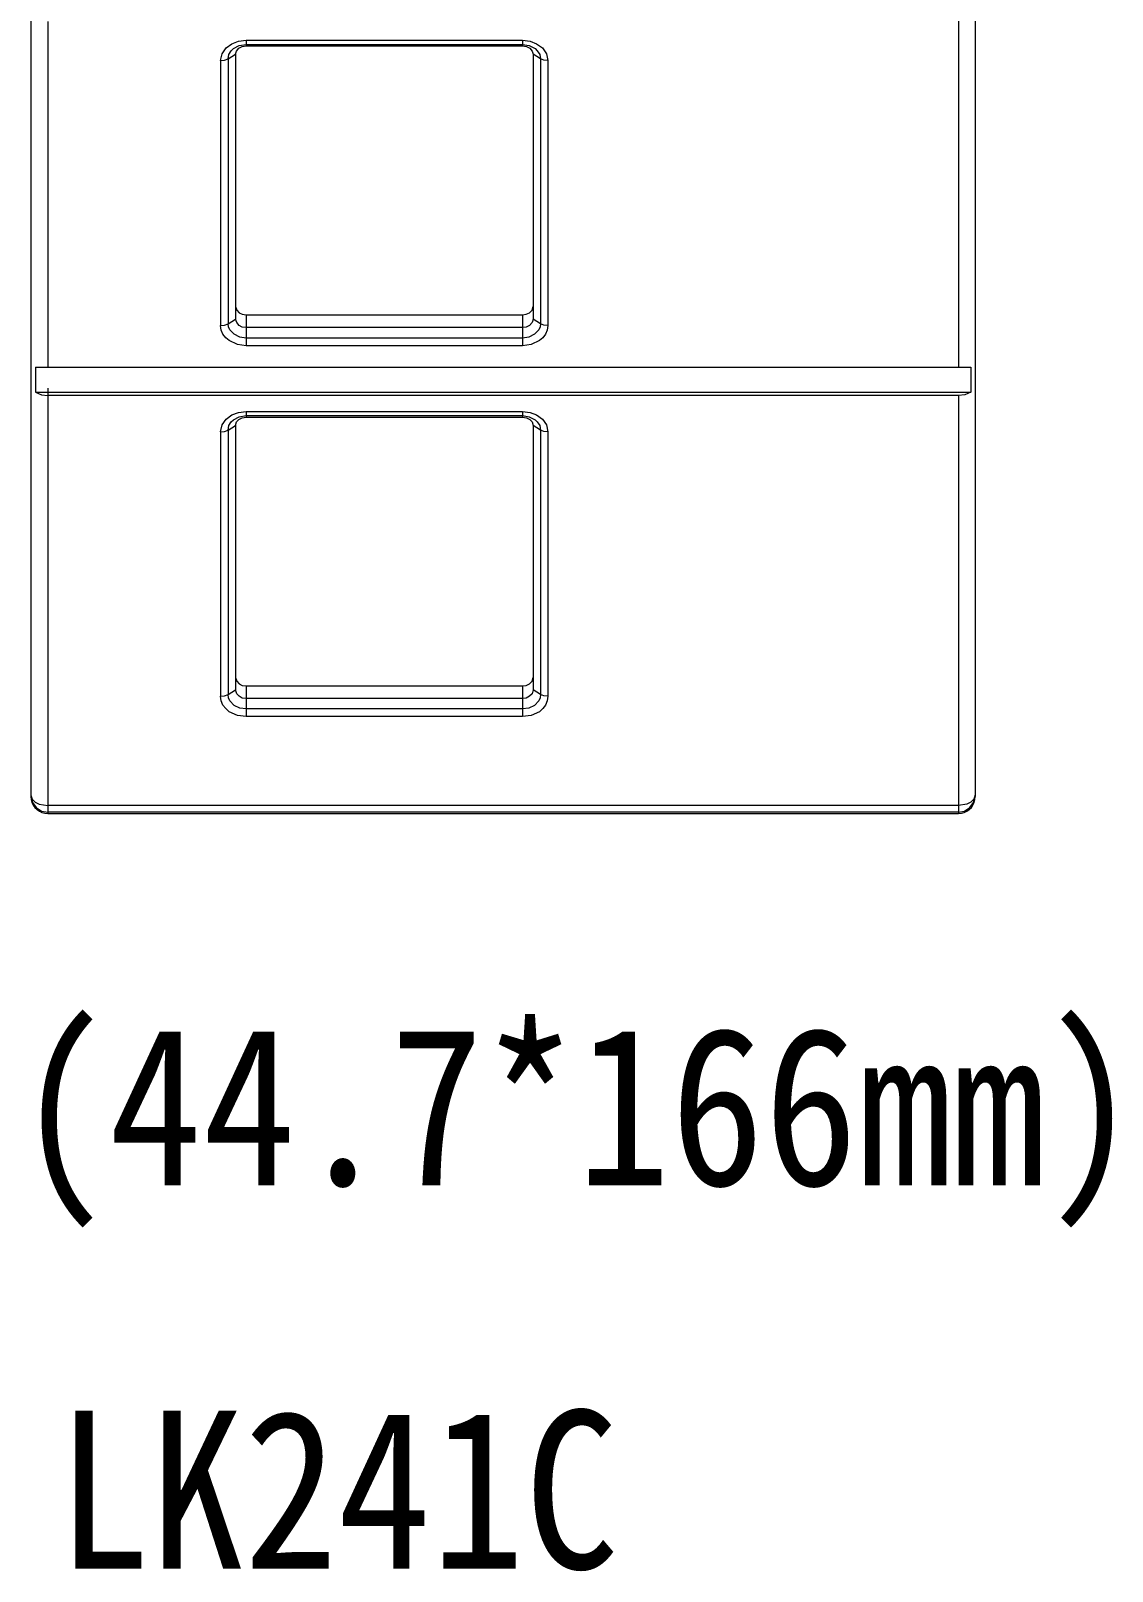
# Model space of a CAD drawing. Header units: millimetres. Extents: x 33157 to 59611, y -29750 to 1750.
# Drawn here: x 53947.7 to 53999, y -3244.8 to -3171.7 of the extents above; entities that cross this region are included whole.
import ezdxf

# ---------------------------------------------------------------- set-up
doc = ezdxf.new("R2010")
doc.units = ezdxf.units.MM
doc.layers.get('0').update_dxf_attribs({"lineweight": 18})
doc.styles.add('STYLE1', font='')
doc.styles.get('STYLE1').set_extended_font_data('宋体')

msp = doc.modelspace()

# ---------------------------------------------------------------- linework, layer by layer
at = {"lineweight": 9}
for p, q in [((53947.74, -3043.278), (53947.74, -3208)), ((53992.521, -3169.399), (53992.521, -3208)), ((53948.543, -3171.233), (53948.543, -3187.627)), ((53991.717, -3170.732), (53991.717, -3187.627)), ((53957.451, -3172.79), (53957.451, -3185.356)), ((53957.95, -3172.124), (53957.95, -3172.39)), ((53971.054, -3172.124), (53971.054, -3172.39)), ((53971.553, -3172.79), (53971.553, -3185.356)), ((53956.735, -3173.089), (53956.735, -3185.656)), ((53957.101, -3173.006), (53957.101, -3185.573)), ((53971.903, -3173.006), (53971.903, -3185.573)), ((53972.253, -3173.089), (53972.253, -3185.656)), ((53957.95, -3185.157), (53957.95, -3186.621)), ((53971.054, -3185.157), (53971.054, -3186.621)), ((53947.957, -3187.627), (53947.957, -3188.827)), ((53992.303, -3187.627), (53992.303, -3188.827)), ((53948.543, -3188.635), (53948.543, -3208.425)), ((53948.543, -3188.979), (53948.543, -3208.803)), ((53991.717, -3188.979), (53991.717, -3208.803)), ((53957.95, -3189.734), (53957.95, -3190)), ((53971.054, -3189.734), (53971.054, -3190)), ((53956.735, -3190.699), (53956.735, -3203.249)), ((53957.101, -3190.616), (53957.101, -3203.166)), ((53957.451, -3190.4), (53957.451, -3202.949)), ((53971.553, -3190.4), (53971.553, -3202.949)), ((53971.903, -3190.616), (53971.903, -3203.166)), ((53972.253, -3190.699), (53972.253, -3203.249)), ((53957.95, -3202.75), (53957.95, -3204.214)), ((53971.054, -3202.75), (53971.054, -3204.214))]:
    msp.add_line(p, q, dxfattribs=at)
for points, knots in [([(53956.735, -3173.089), (53956.735, -3173.089), (53956.818, -3172.773), (53956.818, -3172.773), (53956.818, -3172.773), (53957.001, -3172.49), (53957.001, -3172.49), (53957.001, -3172.49), (53957.268, -3172.29), (53957.268, -3172.29), (53957.268, -3172.29), (53957.584, -3172.174), (53957.584, -3172.174)], [0, 0, 0, 0, 153908.951497, 153908.951497, 153908.951497, 307817.902994, 307817.902994, 307817.902994, 461726.854492, 461726.854492, 461726.854492, 615635.805989, 615635.805989, 615635.805989, 615635.805989]), ([(53957.101, -3173.006), (53957.101, -3173.006), (53957.134, -3172.806), (53957.134, -3172.806), (53957.134, -3172.806), (53957.234, -3172.623), (53957.234, -3172.623)], [0, 0, 0, 0, 173571.753556, 173571.753556, 173571.753556, 347143.507111, 347143.507111, 347143.507111, 347143.507111]), ([(53957.451, -3172.79), (53957.451, -3172.79), (53957.484, -3172.64), (53957.484, -3172.64), (53957.484, -3172.64), (53957.601, -3172.507), (53957.601, -3172.507)], [0, 0, 0, 0, 173572.614716, 173572.614716, 173572.614716, 347145.229433, 347145.229433, 347145.229433, 347145.229433]), ([(53957.601, -3172.507), (53957.601, -3172.507), (53957.767, -3172.424), (53957.767, -3172.424), (53957.767, -3172.424), (53957.95, -3172.39), (53957.95, -3172.39)], [0, 0, 0, 0, 173573.041063, 173573.041063, 173573.041063, 347146.082125, 347146.082125, 347146.082125, 347146.082125]), ([(53971.054, -3172.39), (53971.054, -3172.39), (53971.237, -3172.424), (53971.237, -3172.424), (53971.237, -3172.424), (53971.404, -3172.507), (53971.404, -3172.507)], [0, 0, 0, 0, 173614.97148, 173614.97148, 173614.97148, 347229.94296, 347229.94296, 347229.94296, 347229.94296]), ([(53971.404, -3172.507), (53971.404, -3172.507), (53971.504, -3172.64), (53971.504, -3172.64), (53971.504, -3172.64), (53971.553, -3172.79), (53971.553, -3172.79)], [0, 0, 0, 0, 173616.117529, 173616.117529, 173616.117529, 347232.235058, 347232.235058, 347232.235058, 347232.235058]), ([(53971.42, -3172.174), (53971.42, -3172.174), (53971.72, -3172.29), (53971.72, -3172.29), (53971.72, -3172.29), (53972.003, -3172.49), (53972.003, -3172.49), (53972.003, -3172.49), (53972.186, -3172.773), (53972.186, -3172.773), (53972.186, -3172.773), (53972.253, -3173.089), (53972.253, -3173.089)], [0, 0, 0, 0, 153949.830146, 153949.830146, 153949.830146, 307899.660292, 307899.660292, 307899.660292, 461849.490438, 461849.490438, 461849.490438, 615799.320585, 615799.320585, 615799.320585, 615799.320585]), ([(53971.753, -3172.623), (53971.753, -3172.623), (53971.87, -3172.806), (53971.87, -3172.806), (53971.87, -3172.806), (53971.903, -3173.006), (53971.903, -3173.006)], [0, 0, 0, 0, 173617.439244, 173617.439244, 173617.439244, 347234.878487, 347234.878487, 347234.878487, 347234.878487]), ([(53956.735, -3173.089), (53956.735, -3173.089), (53956.918, -3173.073), (53956.918, -3173.073), (53956.918, -3173.073), (53957.101, -3173.006), (53957.101, -3173.006)], [0, 0, 0, 0, 173571.433725, 173571.433725, 173571.433725, 347142.867449, 347142.867449, 347142.867449, 347142.867449]), ([(53972.253, -3173.089), (53972.253, -3173.089), (53972.069, -3173.073), (53972.069, -3173.073), (53972.069, -3173.073), (53971.903, -3173.006), (53971.903, -3173.006)], [0, 0, 0, 0, 173618.654392, 173618.654392, 173618.654392, 347237.308783, 347237.308783, 347237.308783, 347237.308783]), ([(53957.451, -3184.757), (53957.451, -3184.757), (53957.501, -3184.923), (53957.501, -3184.923), (53957.501, -3184.923), (53957.617, -3185.057), (53957.617, -3185.057), (53957.617, -3185.057), (53957.767, -3185.123), (53957.767, -3185.123), (53957.767, -3185.123), (53957.95, -3185.157), (53957.95, -3185.157)], [0, 0, 0, 0, 153929.402381, 153929.402381, 153929.402381, 307858.804762, 307858.804762, 307858.804762, 461788.207142, 461788.207142, 461788.207142, 615717.609523, 615717.609523, 615717.609523, 615717.609523]), ([(53971.054, -3185.157), (53971.054, -3185.157), (53971.22, -3185.123), (53971.22, -3185.123), (53971.22, -3185.123), (53971.387, -3185.057), (53971.387, -3185.057), (53971.387, -3185.057), (53971.504, -3184.923), (53971.504, -3184.923), (53971.504, -3184.923), (53971.553, -3184.757), (53971.553, -3184.757)], [0, 0, 0, 0, 153967.463135, 153967.463135, 153967.463135, 307934.92627, 307934.92627, 307934.92627, 461902.389405, 461902.389405, 461902.389405, 615869.85254, 615869.85254, 615869.85254, 615869.85254]), ([(53956.735, -3185.656), (53956.735, -3185.656), (53956.918, -3185.639), (53956.918, -3185.639), (53956.918, -3185.639), (53957.101, -3185.573), (53957.101, -3185.573)], [0, 0, 0, 0, 173592.631116, 173592.631116, 173592.631116, 347185.262233, 347185.262233, 347185.262233, 347185.262233]), ([(53957.95, -3186.621), (53957.95, -3186.621), (53957.534, -3186.555), (53957.534, -3186.555), (53957.534, -3186.555), (53957.151, -3186.372), (53957.151, -3186.372), (53957.151, -3186.372), (53956.985, -3186.238), (53956.985, -3186.238), (53956.985, -3186.238), (53956.851, -3186.072), (53956.851, -3186.072), (53956.851, -3186.072), (53956.768, -3185.872), (53956.768, -3185.872), (53956.768, -3185.872), (53956.735, -3185.656), (53956.735, -3185.656)], [0, 0, 0, 0, 147374.764337, 147374.764337, 147374.764337, 294749.528674, 294749.528674, 294749.528674, 442124.293011, 442124.293011, 442124.293011, 589499.057348, 589499.057348, 589499.057348, 736873.821686, 736873.821686, 736873.821686, 884248.586023, 884248.586023, 884248.586023, 884248.586023]), ([(53957.95, -3186.255), (53957.95, -3186.255), (53957.651, -3186.205), (53957.651, -3186.205), (53957.651, -3186.205), (53957.384, -3186.072), (53957.384, -3186.072), (53957.384, -3186.072), (53957.168, -3185.856), (53957.168, -3185.856), (53957.168, -3185.856), (53957.118, -3185.722), (53957.118, -3185.722), (53957.118, -3185.722), (53957.101, -3185.573), (53957.101, -3185.573)], [0, 0, 0, 0, 149672.583349, 149672.583349, 149672.583349, 299345.166697, 299345.166697, 299345.166697, 449017.750046, 449017.750046, 449017.750046, 598690.333395, 598690.333395, 598690.333395, 748362.916743, 748362.916743, 748362.916743, 748362.916743]), ([(53957.95, -3185.756), (53957.95, -3185.756), (53957.767, -3185.739), (53957.767, -3185.739), (53957.767, -3185.739), (53957.617, -3185.656), (53957.617, -3185.656), (53957.617, -3185.656), (53957.501, -3185.523), (53957.501, -3185.523), (53957.501, -3185.523), (53957.451, -3185.356), (53957.451, -3185.356)], [0, 0, 0, 0, 153930.581602, 153930.581602, 153930.581602, 307861.163205, 307861.163205, 307861.163205, 461791.744807, 461791.744807, 461791.744807, 615722.32641, 615722.32641, 615722.32641, 615722.32641]), ([(53972.253, -3185.656), (53972.253, -3185.656), (53972.219, -3185.872), (53972.219, -3185.872), (53972.219, -3185.872), (53972.136, -3186.072), (53972.136, -3186.072), (53972.136, -3186.072), (53972.02, -3186.238), (53972.02, -3186.238), (53972.02, -3186.238), (53971.853, -3186.372), (53971.853, -3186.372), (53971.853, -3186.372), (53971.47, -3186.555), (53971.47, -3186.555), (53971.47, -3186.555), (53971.054, -3186.621), (53971.054, -3186.621)], [0, 0, 0, 0, 147414.135075, 147414.135075, 147414.135075, 294828.270151, 294828.270151, 294828.270151, 442242.405226, 442242.405226, 442242.405226, 589656.540302, 589656.540302, 589656.540302, 737070.675377, 737070.675377, 737070.675377, 884484.810453, 884484.810453, 884484.810453, 884484.810453]), ([(53971.903, -3185.573), (53971.903, -3185.573), (53971.886, -3185.722), (53971.886, -3185.722), (53971.886, -3185.722), (53971.82, -3185.856), (53971.82, -3185.856), (53971.82, -3185.856), (53971.62, -3186.072), (53971.62, -3186.072), (53971.62, -3186.072), (53971.354, -3186.205), (53971.354, -3186.205), (53971.354, -3186.205), (53971.054, -3186.255), (53971.054, -3186.255)], [0, 0, 0, 0, 149711.1175, 149711.1175, 149711.1175, 299422.235001, 299422.235001, 299422.235001, 449133.352501, 449133.352501, 449133.352501, 598844.470001, 598844.470001, 598844.470001, 748555.587501, 748555.587501, 748555.587501, 748555.587501]), ([(53971.553, -3185.356), (53971.553, -3185.356), (53971.504, -3185.523), (53971.504, -3185.523), (53971.504, -3185.523), (53971.387, -3185.656), (53971.387, -3185.656), (53971.387, -3185.656), (53971.22, -3185.739), (53971.22, -3185.739), (53971.22, -3185.739), (53971.054, -3185.756), (53971.054, -3185.756)], [0, 0, 0, 0, 153968.379596, 153968.379596, 153968.379596, 307936.759191, 307936.759191, 307936.759191, 461905.138787, 461905.138787, 461905.138787, 615873.518382, 615873.518382, 615873.518382, 615873.518382]), ([(53972.253, -3185.656), (53972.253, -3185.656), (53972.069, -3185.639), (53972.069, -3185.639), (53972.069, -3185.639), (53971.903, -3185.573), (53971.903, -3185.573)], [0, 0, 0, 0, 173639.851337, 173639.851337, 173639.851337, 347279.702675, 347279.702675, 347279.702675, 347279.702675]), ([(53947.957, -3188.827), (53947.957, -3188.827), (53948.241, -3188.95), (53948.241, -3188.95), (53948.241, -3188.95), (53948.543, -3188.979), (53948.543, -3188.979)], [0, 0, 0, 0, 173570.985526, 173570.985526, 173570.985526, 347141.971051, 347141.971051, 347141.971051, 347141.971051]), ([(53992.303, -3188.827), (53992.303, -3188.827), (53992.02, -3188.95), (53992.02, -3188.95), (53992.02, -3188.95), (53991.717, -3188.979), (53991.717, -3188.979)], [0, 0, 0, 0, 173707.393339, 173707.393339, 173707.393339, 347414.786678, 347414.786678, 347414.786678, 347414.786678]), ([(53956.735, -3190.699), (53956.735, -3190.699), (53956.818, -3190.366), (53956.818, -3190.366), (53956.818, -3190.366), (53957.001, -3190.1), (53957.001, -3190.1), (53957.001, -3190.1), (53957.268, -3189.9), (53957.268, -3189.9), (53957.268, -3189.9), (53957.584, -3189.784), (53957.584, -3189.784)], [0, 0, 0, 0, 153935.265092, 153935.265092, 153935.265092, 307870.530184, 307870.530184, 307870.530184, 461805.795276, 461805.795276, 461805.795276, 615741.060368, 615741.060368, 615741.060368, 615741.060368]), ([(53957.101, -3190.616), (53957.101, -3190.616), (53957.134, -3190.4), (53957.134, -3190.4), (53957.134, -3190.4), (53957.234, -3190.233), (53957.234, -3190.233)], [0, 0, 0, 0, 173601.430158, 173601.430158, 173601.430158, 347202.860316, 347202.860316, 347202.860316, 347202.860316]), ([(53957.451, -3190.4), (53957.451, -3190.4), (53957.484, -3190.233), (53957.484, -3190.233), (53957.484, -3190.233), (53957.601, -3190.117), (53957.601, -3190.117)], [0, 0, 0, 0, 173602.29086, 173602.29086, 173602.29086, 347204.581719, 347204.581719, 347204.581719, 347204.581719]), ([(53957.601, -3190.117), (53957.601, -3190.117), (53957.767, -3190.033), (53957.767, -3190.033), (53957.767, -3190.033), (53957.95, -3190), (53957.95, -3190)], [0, 0, 0, 0, 173602.746823, 173602.746823, 173602.746823, 347205.493646, 347205.493646, 347205.493646, 347205.493646]), ([(53971.054, -3190), (53971.054, -3190), (53971.237, -3190.033), (53971.237, -3190.033), (53971.237, -3190.033), (53971.404, -3190.117), (53971.404, -3190.117)], [0, 0, 0, 0, 173644.676723, 173644.676723, 173644.676723, 347289.353446, 347289.353446, 347289.353446, 347289.353446]), ([(53971.404, -3190.117), (53971.404, -3190.117), (53971.504, -3190.233), (53971.504, -3190.233), (53971.504, -3190.233), (53971.553, -3190.4), (53971.553, -3190.4)], [0, 0, 0, 0, 173645.818191, 173645.818191, 173645.818191, 347291.636381, 347291.636381, 347291.636381, 347291.636381]), ([(53971.42, -3189.784), (53971.42, -3189.784), (53971.72, -3189.9), (53971.72, -3189.9), (53971.72, -3189.9), (53972.003, -3190.1), (53972.003, -3190.1), (53972.003, -3190.1), (53972.186, -3190.366), (53972.186, -3190.366), (53972.186, -3190.366), (53972.253, -3190.699), (53972.253, -3190.699)], [0, 0, 0, 0, 153976.157831, 153976.157831, 153976.157831, 307952.315661, 307952.315661, 307952.315661, 461928.473492, 461928.473492, 461928.473492, 615904.631323, 615904.631323, 615904.631323, 615904.631323]), ([(53971.753, -3190.233), (53971.753, -3190.233), (53971.87, -3190.4), (53971.87, -3190.4), (53971.87, -3190.4), (53971.903, -3190.616), (53971.903, -3190.616)], [0, 0, 0, 0, 173647.140791, 173647.140791, 173647.140791, 347294.281583, 347294.281583, 347294.281583, 347294.281583]), ([(53956.735, -3190.699), (53956.735, -3190.699), (53956.918, -3190.682), (53956.918, -3190.682), (53956.918, -3190.682), (53957.101, -3190.616), (53957.101, -3190.616)], [0, 0, 0, 0, 173601.139729, 173601.139729, 173601.139729, 347202.279458, 347202.279458, 347202.279458, 347202.279458]), ([(53972.253, -3190.699), (53972.253, -3190.699), (53972.069, -3190.682), (53972.069, -3190.682), (53972.069, -3190.682), (53971.903, -3190.616), (53971.903, -3190.616)], [0, 0, 0, 0, 173648.359771, 173648.359771, 173648.359771, 347296.719541, 347296.719541, 347296.719541, 347296.719541]), ([(53957.451, -3202.35), (53957.451, -3202.35), (53957.501, -3202.533), (53957.501, -3202.533), (53957.501, -3202.533), (53957.617, -3202.65), (53957.617, -3202.65), (53957.617, -3202.65), (53957.767, -3202.733), (53957.767, -3202.733), (53957.767, -3202.733), (53957.95, -3202.75), (53957.95, -3202.75)], [0, 0, 0, 0, 153955.716188, 153955.716188, 153955.716188, 307911.432377, 307911.432377, 307911.432377, 461867.148565, 461867.148565, 461867.148565, 615822.864754, 615822.864754, 615822.864754, 615822.864754]), ([(53971.054, -3202.75), (53971.054, -3202.75), (53971.22, -3202.733), (53971.22, -3202.733), (53971.22, -3202.733), (53971.387, -3202.65), (53971.387, -3202.65), (53971.387, -3202.65), (53971.504, -3202.533), (53971.504, -3202.533), (53971.504, -3202.533), (53971.553, -3202.35), (53971.553, -3202.35)], [0, 0, 0, 0, 153993.789681, 153993.789681, 153993.789681, 307987.579362, 307987.579362, 307987.579362, 461981.369043, 461981.369043, 461981.369043, 615975.158724, 615975.158724, 615975.158724, 615975.158724]), ([(53956.735, -3203.249), (53956.735, -3203.249), (53956.918, -3203.232), (53956.918, -3203.232), (53956.918, -3203.232), (53957.101, -3203.166), (53957.101, -3203.166)], [0, 0, 0, 0, 173622.317528, 173622.317528, 173622.317528, 347244.635055, 347244.635055, 347244.635055, 347244.635055]), ([(53957.95, -3204.214), (53957.95, -3204.214), (53957.534, -3204.165), (53957.534, -3204.165), (53957.534, -3204.165), (53957.151, -3203.981), (53957.151, -3203.981), (53957.151, -3203.981), (53956.985, -3203.832), (53956.985, -3203.832), (53956.985, -3203.832), (53956.851, -3203.665), (53956.851, -3203.665), (53956.851, -3203.665), (53956.768, -3203.465), (53956.768, -3203.465), (53956.768, -3203.465), (53956.735, -3203.249), (53956.735, -3203.249)], [0, 0, 0, 0, 147399.958435, 147399.958435, 147399.958435, 294799.916869, 294799.916869, 294799.916869, 442199.875304, 442199.875304, 442199.875304, 589599.833738, 589599.833738, 589599.833738, 736999.792173, 736999.792173, 736999.792173, 884399.750608, 884399.750608, 884399.750608, 884399.750608]), ([(53957.95, -3203.848), (53957.95, -3203.848), (53957.651, -3203.815), (53957.651, -3203.815), (53957.651, -3203.815), (53957.384, -3203.682), (53957.384, -3203.682), (53957.384, -3203.682), (53957.168, -3203.465), (53957.168, -3203.465), (53957.168, -3203.465), (53957.118, -3203.316), (53957.118, -3203.316), (53957.118, -3203.316), (53957.101, -3203.166), (53957.101, -3203.166)], [0, 0, 0, 0, 149696.415812, 149696.415812, 149696.415812, 299392.831623, 299392.831623, 299392.831623, 449089.247435, 449089.247435, 449089.247435, 598785.663247, 598785.663247, 598785.663247, 748482.079058, 748482.079058, 748482.079058, 748482.079058]), ([(53957.95, -3203.349), (53957.95, -3203.349), (53957.767, -3203.332), (53957.767, -3203.332), (53957.767, -3203.332), (53957.617, -3203.249), (53957.617, -3203.249), (53957.617, -3203.249), (53957.501, -3203.133), (53957.501, -3203.133), (53957.501, -3203.133), (53957.451, -3202.949), (53957.451, -3202.949)], [0, 0, 0, 0, 153956.903046, 153956.903046, 153956.903046, 307913.806091, 307913.806091, 307913.806091, 461870.709137, 461870.709137, 461870.709137, 615827.612182, 615827.612182, 615827.612182, 615827.612182]), ([(53972.253, -3203.249), (53972.253, -3203.249), (53972.219, -3203.465), (53972.219, -3203.465), (53972.219, -3203.465), (53972.136, -3203.665), (53972.136, -3203.665), (53972.136, -3203.665), (53972.02, -3203.832), (53972.02, -3203.832), (53972.02, -3203.832), (53971.853, -3203.981), (53971.853, -3203.981), (53971.853, -3203.981), (53971.47, -3204.165), (53971.47, -3204.165), (53971.47, -3204.165), (53971.054, -3204.214), (53971.054, -3204.214)], [0, 0, 0, 0, 147439.32514, 147439.32514, 147439.32514, 294878.65028, 294878.65028, 294878.65028, 442317.97542, 442317.97542, 442317.97542, 589757.30056, 589757.30056, 589757.30056, 737196.6257, 737196.6257, 737196.6257, 884635.95084, 884635.95084, 884635.95084, 884635.95084]), ([(53971.903, -3203.166), (53971.903, -3203.166), (53971.886, -3203.316), (53971.886, -3203.316), (53971.886, -3203.316), (53971.82, -3203.465), (53971.82, -3203.465), (53971.82, -3203.465), (53971.62, -3203.682), (53971.62, -3203.682), (53971.62, -3203.682), (53971.354, -3203.815), (53971.354, -3203.815), (53971.354, -3203.815), (53971.054, -3203.848), (53971.054, -3203.848)], [0, 0, 0, 0, 149734.932971, 149734.932971, 149734.932971, 299469.865942, 299469.865942, 299469.865942, 449204.798914, 449204.798914, 449204.798914, 598939.731885, 598939.731885, 598939.731885, 748674.664856, 748674.664856, 748674.664856, 748674.664856]), ([(53971.553, -3202.949), (53971.553, -3202.949), (53971.504, -3203.133), (53971.504, -3203.133), (53971.504, -3203.133), (53971.387, -3203.249), (53971.387, -3203.249), (53971.387, -3203.249), (53971.22, -3203.332), (53971.22, -3203.332), (53971.22, -3203.332), (53971.054, -3203.349), (53971.054, -3203.349)], [0, 0, 0, 0, 153994.689639, 153994.689639, 153994.689639, 307989.379278, 307989.379278, 307989.379278, 461984.068917, 461984.068917, 461984.068917, 615978.758556, 615978.758556, 615978.758556, 615978.758556]), ([(53972.253, -3203.249), (53972.253, -3203.249), (53972.069, -3203.232), (53972.069, -3203.232), (53972.069, -3203.232), (53971.903, -3203.166), (53971.903, -3203.166)], [0, 0, 0, 0, 173669.537122, 173669.537122, 173669.537122, 347339.074243, 347339.074243, 347339.074243, 347339.074243]), ([(53947.74, -3208), (53947.74, -3208), (53947.825, -3208.293), (53947.825, -3208.293), (53947.825, -3208.293), (53947.995, -3208.529), (53947.995, -3208.529), (53947.995, -3208.529), (53948.25, -3208.69), (53948.25, -3208.69), (53948.25, -3208.69), (53948.543, -3208.737), (53948.543, -3208.737)], [0, 0, 0, 0, 153937.58903, 153937.58903, 153937.58903, 307875.17806, 307875.17806, 307875.17806, 461812.76709, 461812.76709, 461812.76709, 615750.35612, 615750.35612, 615750.35612, 615750.35612]), ([(53947.74, -3208), (53947.74, -3208), (53947.759, -3208.142), (53947.759, -3208.142), (53947.759, -3208.142), (53947.787, -3208.284), (53947.787, -3208.284), (53947.787, -3208.284), (53947.853, -3208.407), (53947.853, -3208.407), (53947.853, -3208.407), (53947.929, -3208.52), (53947.929, -3208.52), (53947.929, -3208.52), (53948.033, -3208.614), (53948.033, -3208.614), (53948.033, -3208.614), (53948.146, -3208.7), (53948.146, -3208.7), (53948.146, -3208.7), (53948.269, -3208.756), (53948.269, -3208.756), (53948.269, -3208.756), (53948.401, -3208.794), (53948.401, -3208.794), (53948.401, -3208.794), (53948.543, -3208.803), (53948.543, -3208.803)], [0, 0, 0, 0, 142830.727256, 142830.727256, 142830.727256, 285661.454511, 285661.454511, 285661.454511, 428492.181767, 428492.181767, 428492.181767, 571322.909022, 571322.909022, 571322.909022, 714153.636278, 714153.636278, 714153.636278, 856984.363533, 856984.363533, 856984.363533, 999815.090789, 999815.090789, 999815.090789, 1142645.818044, 1142645.818044, 1142645.818044, 1285476.5453, 1285476.5453, 1285476.5453, 1285476.5453]), ([(53947.806, -3208.123), (53947.806, -3208.123), (53947.948, -3208.265), (53947.948, -3208.265), (53947.948, -3208.265), (53948.137, -3208.359), (53948.137, -3208.359), (53948.137, -3208.359), (53948.543, -3208.425), (53948.543, -3208.425)], [0, 0, 0, 0, 159948.036335, 159948.036335, 159948.036335, 319896.07267, 319896.07267, 319896.07267, 479844.109006, 479844.109006, 479844.109006, 479844.109006]), ([(53992.454, -3208.123), (53992.454, -3208.123), (53992.313, -3208.265), (53992.313, -3208.265), (53992.313, -3208.265), (53992.124, -3208.359), (53992.124, -3208.359), (53992.124, -3208.359), (53991.717, -3208.425), (53991.717, -3208.425)], [0, 0, 0, 0, 160075.307933, 160075.307933, 160075.307933, 320150.615867, 320150.615867, 320150.615867, 480225.9238, 480225.9238, 480225.9238, 480225.9238]), ([(53991.717, -3208.737), (53991.717, -3208.737), (53992.01, -3208.69), (53992.01, -3208.69), (53992.01, -3208.69), (53992.265, -3208.529), (53992.265, -3208.529), (53992.265, -3208.529), (53992.436, -3208.293), (53992.436, -3208.293), (53992.436, -3208.293), (53992.511, -3208), (53992.511, -3208)], [0, 0, 0, 0, 154059.968802, 154059.968802, 154059.968802, 308119.937603, 308119.937603, 308119.937603, 462179.906405, 462179.906405, 462179.906405, 616239.875207, 616239.875207, 616239.875207, 616239.875207]), ([(53991.717, -3208.803), (53991.717, -3208.803), (53991.859, -3208.794), (53991.859, -3208.794), (53991.859, -3208.794), (53991.991, -3208.756), (53991.991, -3208.756), (53991.991, -3208.756), (53992.114, -3208.7), (53992.114, -3208.7), (53992.114, -3208.7), (53992.228, -3208.614), (53992.228, -3208.614), (53992.228, -3208.614), (53992.332, -3208.52), (53992.332, -3208.52), (53992.332, -3208.52), (53992.407, -3208.407), (53992.407, -3208.407), (53992.407, -3208.407), (53992.473, -3208.284), (53992.473, -3208.284), (53992.473, -3208.284), (53992.502, -3208.142), (53992.502, -3208.142), (53992.502, -3208.142), (53992.521, -3208), (53992.521, -3208)], [0, 0, 0, 0, 142944.603148, 142944.603148, 142944.603148, 285889.206295, 285889.206295, 285889.206295, 428833.809443, 428833.809443, 428833.809443, 571778.412591, 571778.412591, 571778.412591, 714723.015738, 714723.015738, 714723.015738, 857667.618886, 857667.618886, 857667.618886, 1000612.222034, 1000612.222034, 1000612.222034, 1143556.825181, 1143556.825181, 1143556.825181, 1286501.428329, 1286501.428329, 1286501.428329, 1286501.428329])]:
    msp.add_open_spline(points, degree=3, knots=knots, dxfattribs=at)
for points in [[(53957.101, -3173.006), (53957.101, -3173.006), (53957.451, -3172.79), (53957.451, -3172.79)], [(53957.234, -3172.623), (53957.234, -3172.623), (53957.351, -3172.523), (53957.351, -3172.523)], [(53957.351, -3172.523), (53957.351, -3172.523), (53957.617, -3172.374), (53957.617, -3172.374)], [(53957.584, -3172.174), (53957.584, -3172.174), (53957.95, -3172.124), (53957.95, -3172.124)], [(53957.617, -3172.374), (53957.617, -3172.374), (53957.95, -3172.324), (53957.95, -3172.324)], [(53957.95, -3172.124), (53957.95, -3172.124), (53971.054, -3172.124), (53971.054, -3172.124)], [(53957.95, -3172.324), (53957.95, -3172.324), (53971.054, -3172.324), (53971.054, -3172.324)], [(53957.95, -3172.39), (53957.95, -3172.39), (53971.054, -3172.39), (53971.054, -3172.39)], [(53971.054, -3172.124), (53971.054, -3172.124), (53971.42, -3172.174), (53971.42, -3172.174)], [(53971.054, -3172.324), (53971.054, -3172.324), (53971.37, -3172.374), (53971.37, -3172.374)], [(53971.37, -3172.374), (53971.37, -3172.374), (53971.653, -3172.523), (53971.653, -3172.523)], [(53971.903, -3173.006), (53971.903, -3173.006), (53971.553, -3172.79), (53971.553, -3172.79)], [(53971.653, -3172.523), (53971.653, -3172.523), (53971.753, -3172.623), (53971.753, -3172.623)], [(53957.95, -3185.157), (53957.95, -3185.157), (53971.054, -3185.157), (53971.054, -3185.157)], [(53957.101, -3185.573), (53957.101, -3185.573), (53957.451, -3185.356), (53957.451, -3185.356)], [(53971.054, -3185.756), (53971.054, -3185.756), (53957.95, -3185.756), (53957.95, -3185.756)], [(53971.903, -3185.573), (53971.903, -3185.573), (53971.553, -3185.356), (53971.553, -3185.356)], [(53971.054, -3186.255), (53971.054, -3186.255), (53957.95, -3186.255), (53957.95, -3186.255)], [(53971.054, -3186.621), (53971.054, -3186.621), (53957.95, -3186.621), (53957.95, -3186.621)], [(53947.957, -3187.627), (53947.957, -3187.627), (53992.303, -3187.627), (53992.303, -3187.627)], [(53947.957, -3188.827), (53947.957, -3188.827), (53992.303, -3188.827), (53992.303, -3188.827)], [(53991.717, -3188.979), (53991.717, -3188.979), (53948.543, -3188.979), (53948.543, -3188.979)], [(53957.234, -3190.233), (53957.234, -3190.233), (53957.351, -3190.133), (53957.351, -3190.133)], [(53957.351, -3190.133), (53957.351, -3190.133), (53957.617, -3189.984), (53957.617, -3189.984)], [(53957.584, -3189.784), (53957.584, -3189.784), (53957.95, -3189.734), (53957.95, -3189.734)], [(53957.617, -3189.984), (53957.617, -3189.984), (53957.95, -3189.934), (53957.95, -3189.934)], [(53957.95, -3189.734), (53957.95, -3189.734), (53971.054, -3189.734), (53971.054, -3189.734)], [(53957.95, -3189.934), (53957.95, -3189.934), (53971.054, -3189.934), (53971.054, -3189.934)], [(53957.95, -3190), (53957.95, -3190), (53971.054, -3190), (53971.054, -3190)], [(53971.054, -3189.734), (53971.054, -3189.734), (53971.42, -3189.784), (53971.42, -3189.784)], [(53971.054, -3189.934), (53971.054, -3189.934), (53971.37, -3189.984), (53971.37, -3189.984)], [(53971.37, -3189.984), (53971.37, -3189.984), (53971.653, -3190.133), (53971.653, -3190.133)], [(53971.653, -3190.133), (53971.653, -3190.133), (53971.753, -3190.233), (53971.753, -3190.233)], [(53957.101, -3190.616), (53957.101, -3190.616), (53957.451, -3190.4), (53957.451, -3190.4)], [(53971.903, -3190.616), (53971.903, -3190.616), (53971.553, -3190.4), (53971.553, -3190.4)], [(53957.95, -3202.75), (53957.95, -3202.75), (53971.054, -3202.75), (53971.054, -3202.75)], [(53957.101, -3203.166), (53957.101, -3203.166), (53957.451, -3202.949), (53957.451, -3202.949)], [(53971.054, -3203.349), (53971.054, -3203.349), (53957.95, -3203.349), (53957.95, -3203.349)], [(53971.903, -3203.166), (53971.903, -3203.166), (53971.553, -3202.949), (53971.553, -3202.949)], [(53971.054, -3203.848), (53971.054, -3203.848), (53957.95, -3203.848), (53957.95, -3203.848)], [(53971.054, -3204.214), (53971.054, -3204.214), (53957.95, -3204.214), (53957.95, -3204.214)], [(53947.74, -3207.944), (53947.74, -3207.944), (53947.749, -3208), (53947.749, -3208)], [(53947.74, -3207.944), (53947.74, -3207.944), (53947.806, -3208.123), (53947.806, -3208.123)], [(53991.717, -3208.425), (53991.717, -3208.425), (53948.543, -3208.425), (53948.543, -3208.425)], [(53992.521, -3207.944), (53992.521, -3207.944), (53992.454, -3208.123), (53992.454, -3208.123)], [(53992.511, -3208), (53992.511, -3208), (53992.521, -3207.944), (53992.521, -3207.944)], [(53991.717, -3208.737), (53991.717, -3208.737), (53948.543, -3208.737), (53948.543, -3208.737)], [(53948.543, -3208.803), (53948.543, -3208.803), (53991.717, -3208.803), (53991.717, -3208.803)]]:
    msp.add_open_spline(points, degree=3, dxfattribs=at)

# ---------------------------------------------------------------- texts
at = {"color": 0, "style": 'STYLE1', "width": 0.87}
for s, p in [('(44.7*166mm)', (53946.996, -3226.448)), ('LK241C', (53948.965, -3244.629))]:
    msp.add_text(s, height=7.5, dxfattribs=at).set_placement(p)

doc.saveas('drawing.dxf')
